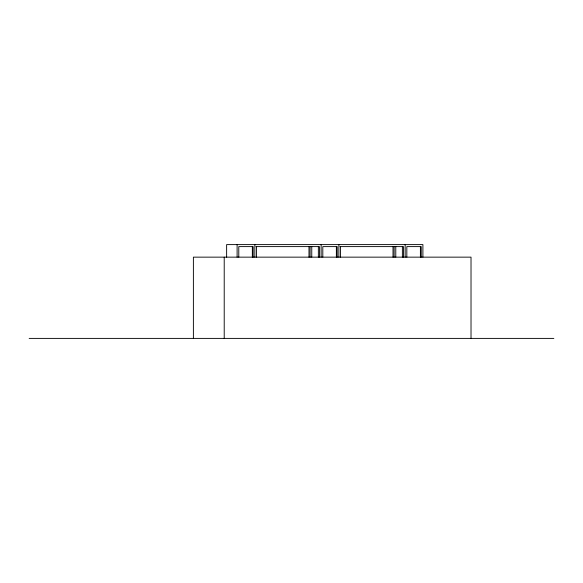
<?xml version="1.0" encoding="UTF-8"?>
<svg xmlns="http://www.w3.org/2000/svg" width="583" height="583" viewBox="0 0 583 583"><rect width="100%" height="100%" fill="white"/><g stroke="black" fill="none" stroke-linecap="round" stroke-linejoin="round"><path stroke-width="0.87" d="M255.937 246.609L319.462 246.609L319.462 257.147M339.962 246.609L403.487 246.609L403.487 257.147M29.15 338.395L553.85 338.395M471.02 338.395L471.02 257.147L193.388 257.147L193.388 338.395M422.901 257.147L422.901 244.605L226.627 244.605L226.627 257.147M421.225 257.147L421.225 246.609L406.832 246.609L406.832 257.147M420.401 246.609L420.401 257.147M405.156 244.605L405.156 257.147M402.379 246.609L402.379 257.147M395.784 246.609L395.784 257.147M394.115 246.609L394.115 257.147M393.008 246.609L393.008 257.147M340.552 246.609L340.552 257.147M338.876 244.605L338.876 257.147M337.2 257.147L337.2 246.609L322.807 246.609L322.807 257.147M336.369 246.609L336.369 257.147M321.131 244.605L321.131 257.147M318.354 246.609L318.354 257.147M311.759 246.609L311.759 257.147M310.083 246.609L310.083 257.147M308.983 246.609L308.983 257.147M256.52 246.609L256.52 257.147M254.851 244.605L254.851 257.147M253.175 257.147L253.175 246.609L238.782 246.609L238.782 257.147M252.344 246.609L252.344 257.147M237.106 244.605L237.106 257.147M224.215 257.147L224.215 338.395"/></g></svg>
